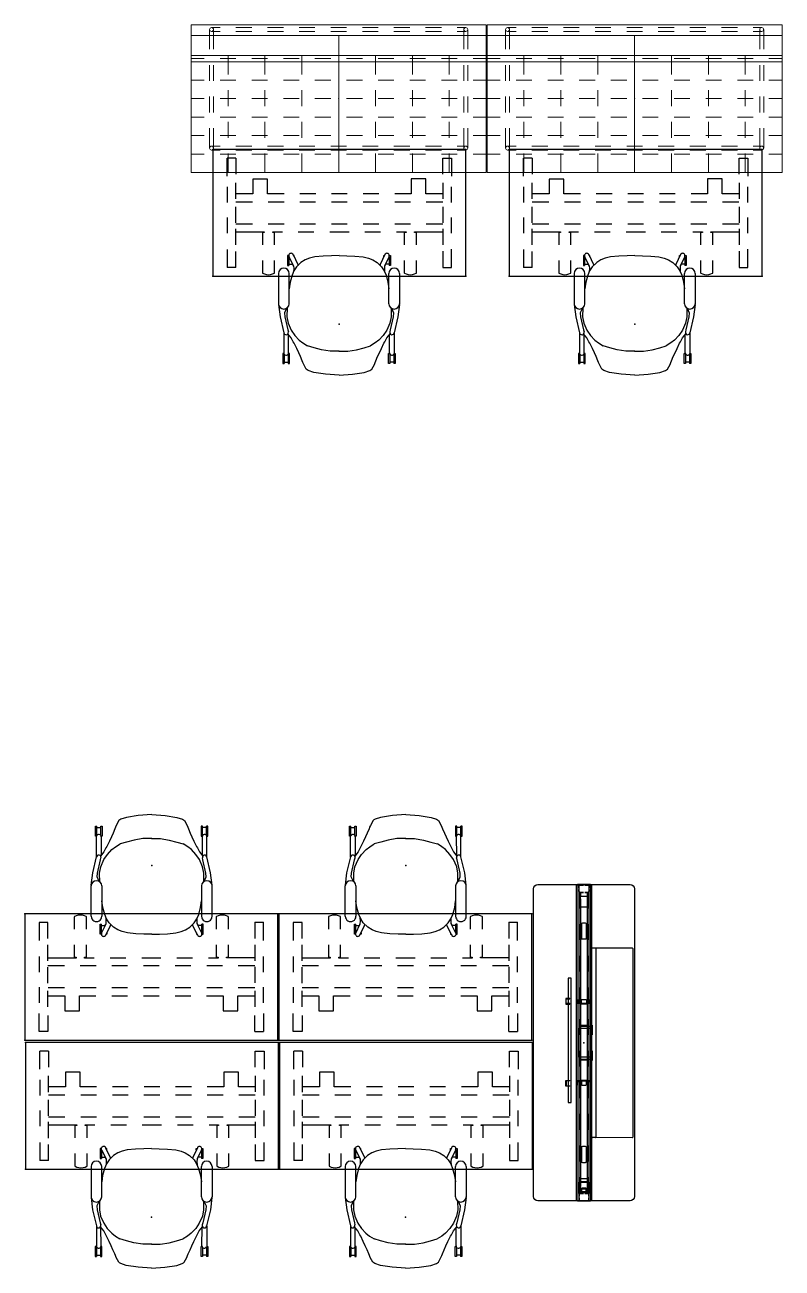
# Model space of a CAD drawing. Header units: inches. Extents: x 0 to 1034, y 3 to 471.
# Drawn here: x 634.3 to 778, y 224.1 to 460 of the extents above; entities that cross this region are included whole.
import ezdxf

# ---------------------------------------------------------------- set-up
doc = ezdxf.new("R2010")
doc.units = ezdxf.units.IN
doc.header["$MEASUREMENT"] = 0
for name, color, linetype in [('PHWALL', 7, 'Continuous'), ('SEAT', 5, 'Continuous'), ('TABLE', 6, 'Continuous'), ('TILE', 3, 'Continuous')]:
    doc.layers.add(name, color=color, linetype=linetype)

# ---------------------------------------------------------------- blocks, each defined once
blk = doc.blocks.new('phz100_75601_0p')
at = {"layer": 'PHWALL'}
for p, q in [((-29.76, 9.34), (-29.52, 9.5)), ((-29.52, 9.5), (-29.18, 9.58)), ((-29.18, 9.58), (29.18, 9.58)), ((29.18, 9.58), (29.49, 9.52)), ((29.49, 9.52), (29.76, 9.34)), ((-30, 8.76), (-29.93, 9.1)), ((-30, -8.76), (-30, 8.76)), ((-29.93, 9.1), (-29.76, 9.34)), ((29.76, 9.34), (29.95, 9.05)), ((29.95, 9.05), (30, 8.76)), ((30, 8.76), (30, -8.76)), ((30, 1.35), (-30, 1.35)), ((30, 1.29), (-30, 1.29)), ((-30, 1.23), (-30, -1.23)), ((-30, 0.83), (-29.98, 0.92)), ((-30, 0.16), (-30, 0.83)), ((-29.98, 0.92), (-29.92, 0.98)), ((-29.92, 0.98), (-29.83, 1)), ((-29.92, 0.81), (-29.9, 0.88)), ((-29.92, 0.16), (-29.92, 0.81)), ((-29.9, 0.88), (-29.88, 0.9)), ((-29.88, 0.9), (-29.82, 0.92)), ((-29.83, 1), (-29.36, 1)), ((-29.82, 0.92), (-29.36, 0.92)), ((-29.09, 1), (-28.67, 1)), ((-29.09, 0.92), (-28.67, 0.92)), ((-28.67, 1), (-28.67, 0.92)), ((-28.58, 0.98), (-28.67, 1)), ((-28.62, 0.9), (-28.67, 0.92)), ((-28.6, 0.88), (-28.62, 0.9)), ((-28.58, 0.82), (-28.6, 0.88)), ((-28.52, 0.92), (-28.58, 0.98)), ((-28.58, 0.16), (-28.58, 0.82)), ((-25.5, 0.73), (-28.58, 0.73)), ((-28.58, 0.67), (-25.5, 0.67)), ((-28.5, 0.83), (-28.52, 0.92)), ((-28.5, 0.16), (-28.5, 0.83)), ((-27.8, 0.43), (-27.74, 0.57)), ((-27.8, -0.43), (-27.8, 0.43)), ((-27.74, 0.57), (-27.6, 0.63)), ((-27.6, 0.63), (-25.94, 0.63)), ((-25.94, 0.63), (-25.81, 0.57)), ((-25.81, 0.57), (-25.75, 0.43)), ((-25.75, 0.43), (-25.75, -0.43)), ((-22.63, 0.44), (-22.69, 0.3)), ((-22.69, 0.3), (-22.69, -0.3)), ((-22.49, 0.5), (-22.63, 0.44)), ((-19.5, 0.73), (-22.5, 0.73)), ((-22.5, 0.67), (-19.5, 0.67)), ((-19.88, 0.5), (-22.49, 0.5)), ((-19.74, 0.44), (-19.88, 0.5)), ((-19.69, 0.3), (-19.74, 0.44)), ((-19.69, -0.3), (-19.69, 0.3)), ((-13.5, 0.73), (-16.5, 0.73)), ((-16.5, 0.67), (-13.5, 0.67)), ((-7.5, 0.73), (-10.5, 0.73)), ((-10.5, 0.67), (-7.5, 0.67)), ((-1.5, 0.73), (-4.5, 0.73)), ((-4.5, 0.67), (-1.5, 0.67)), ((4.5, 0.73), (1.5, 0.73)), ((1.5, 0.67), (4.5, 0.67)), ((10.5, 0.73), (7.5, 0.73)), ((7.5, 0.67), (10.5, 0.67)), ((16.5, 0.73), (13.5, 0.73)), ((13.5, 0.67), (16.5, 0.67)), ((22.5, 0.73), (19.5, 0.73)), ((19.5, 0.67), (22.5, 0.67)), ((19.74, 0.44), (19.69, 0.3)), ((19.69, 0.3), (19.69, -0.3)), ((19.88, 0.5), (19.74, 0.44)), ((22.49, 0.5), (19.88, 0.5)), ((22.63, 0.44), (22.49, 0.5)), ((22.69, 0.3), (22.63, 0.44)), ((22.69, -0.3), (22.69, 0.3)), ((28.58, 0.73), (25.5, 0.73)), ((25.5, 0.67), (28.58, 0.67)), ((25.75, 0.43), (25.81, 0.57)), ((25.75, -0.43), (25.75, 0.43)), ((25.81, 0.57), (25.94, 0.63)), ((25.94, 0.63), (27.6, 0.63)), ((27.6, 0.63), (27.74, 0.57)), ((27.74, 0.57), (27.8, 0.43)), ((27.8, 0.43), (27.8, -0.43)), ((28.5, 0.83), (28.52, 0.92)), ((28.5, 0.16), (28.5, 0.83)), ((28.52, 0.92), (28.58, 0.98)), ((28.58, 0.98), (28.67, 1)), ((28.58, 0.82), (28.6, 0.88)), ((28.58, 0.16), (28.58, 0.82)), ((28.6, 0.88), (28.62, 0.9)), ((28.62, 0.9), (28.67, 0.92)), ((28.67, 1), (28.67, 0.92)), ((29.13, 1), (28.67, 1)), ((29.13, 0.92), (28.67, 0.92)), ((29.83, 1), (29.4, 1)), ((29.82, 0.92), (29.4, 0.92)), ((29.88, 0.9), (29.82, 0.92)), ((29.92, 0.98), (29.83, 1)), ((29.9, 0.88), (29.88, 0.9)), ((29.92, 0.81), (29.9, 0.88)), ((29.98, 0.92), (29.92, 0.98)), ((29.92, 0.16), (29.92, 0.81)), ((30, 0.83), (29.98, 0.92)), ((30, 0.16), (30, 1.23)), ((30, -0.83), (30, 0.83)), ((-30, -0.83), (-30, -0.12)), ((-29.98, -0.92), (-30, -0.83)), ((30, -1.29), (-30, -1.29)), ((30, -1.35), (-30, -1.35)), ((-29.92, -0.98), (-29.98, -0.92)), ((-29.92, -0.81), (-29.92, -0.12)), ((-29.9, -0.88), (-29.92, -0.81)), ((-29.83, -1), (-29.92, -0.98)), ((-29.88, -0.9), (-29.9, -0.88)), ((-29.82, -0.92), (-29.88, -0.9)), ((-29.36, -1), (-29.83, -1)), ((-29.36, -0.92), (-29.82, -0.92)), ((-28.67, -0.92), (-29.09, -0.92)), ((-28.67, -1), (-29.09, -1)), ((-28.67, -0.92), (-28.62, -0.9)), ((-28.67, -0.92), (-28.67, -1)), ((-28.67, -1), (-28.58, -0.98)), ((-28.62, -0.9), (-28.6, -0.88)), ((-28.6, -0.88), (-28.58, -0.82)), ((-28.58, -0.82), (-28.58, -0.12)), ((-25.5, -0.67), (-28.58, -0.67)), ((-28.58, -0.73), (-25.5, -0.73)), ((-28.58, -0.98), (-28.52, -0.92)), ((-28.52, -0.92), (-28.5, -0.83)), ((-28.5, -0.83), (-28.5, -0.12)), ((-27.74, -0.57), (-27.8, -0.43)), ((-27.6, -0.63), (-27.74, -0.57)), ((-25.94, -0.63), (-27.6, -0.63)), ((-25.81, -0.57), (-25.94, -0.63)), ((-25.75, -0.43), (-25.81, -0.57)), ((-22.69, -0.3), (-22.63, -0.44)), ((-22.63, -0.44), (-22.49, -0.5)), ((-19.5, -0.67), (-22.5, -0.67)), ((-22.5, -0.73), (-19.5, -0.73)), ((-22.49, -0.5), (-19.88, -0.5)), ((-19.88, -0.5), (-19.74, -0.44)), ((-19.74, -0.44), (-19.69, -0.3)), ((-13.5, -0.67), (-16.5, -0.67)), ((-16.5, -0.73), (-13.5, -0.73)), ((-7.5, -0.67), (-10.5, -0.67)), ((-10.5, -0.73), (-7.5, -0.73)), ((-1.5, -0.67), (-4.5, -0.67)), ((-4.5, -0.73), (-1.5, -0.73)), ((4.5, -0.67), (1.5, -0.67)), ((1.5, -0.73), (4.5, -0.73)), ((10.5, -0.67), (7.5, -0.67)), ((7.5, -0.73), (10.5, -0.73)), ((16.5, -0.67), (13.5, -0.67)), ((13.5, -0.73), (16.5, -0.73)), ((22.5, -0.67), (19.5, -0.67)), ((19.5, -0.73), (22.5, -0.73)), ((19.69, -0.3), (19.74, -0.44)), ((19.74, -0.44), (19.88, -0.5)), ((19.88, -0.5), (22.49, -0.5)), ((22.49, -0.5), (22.63, -0.44)), ((22.63, -0.44), (22.69, -0.3)), ((28.58, -0.67), (25.5, -0.67)), ((25.5, -0.73), (28.58, -0.73)), ((25.81, -0.57), (25.75, -0.43)), ((25.94, -0.63), (25.81, -0.57)), ((27.6, -0.63), (25.94, -0.63)), ((27.74, -0.57), (27.6, -0.63)), ((27.8, -0.43), (27.74, -0.57)), ((28.5, -0.83), (28.5, -0.12)), ((28.52, -0.92), (28.5, -0.83)), ((28.58, -0.98), (28.52, -0.92)), ((28.58, -0.82), (28.58, -0.12)), ((28.6, -0.88), (28.58, -0.82)), ((28.67, -1), (28.58, -0.98)), ((28.62, -0.9), (28.6, -0.88)), ((28.67, -0.92), (28.62, -0.9)), ((28.67, -0.92), (28.67, -1)), ((28.67, -0.92), (29.13, -0.92)), ((28.67, -1), (29.13, -1)), ((29.4, -0.92), (29.82, -0.92)), ((29.4, -1), (29.83, -1)), ((29.82, -0.92), (29.88, -0.9)), ((29.83, -1), (29.92, -0.98)), ((29.88, -0.9), (29.9, -0.88)), ((29.9, -0.88), (29.92, -0.81)), ((29.92, -0.81), (29.92, -0.12)), ((29.92, -0.98), (29.98, -0.92)), ((29.98, -0.92), (30, -0.83)), ((30, -1.23), (30, -0.12)), ((-29.93, -9.1), (-30, -8.76)), ((-29.76, -9.34), (-29.93, -9.1)), ((-29.52, -9.5), (-29.76, -9.34)), ((29.76, -9.34), (29.49, -9.52)), ((29.95, -9.05), (29.76, -9.34)), ((30, -8.76), (29.95, -9.05)), ((-29.18, -9.58), (-29.52, -9.5)), ((29.18, -9.58), (-29.18, -9.58)), ((29.49, -9.52), (29.18, -9.58))]:
    blk.add_line(p, q, dxfattribs=at)
blk.add_point((0, 0), dxfattribs=at)
blk = doc.blocks.new('phz130_3560r_0p')
at = {"layer": 'TILE'}
for p, q in [((-29.97, -1.44), (-29.97, -1)), ((-29.97, -1), (29.97, -1)), ((29.97, -1.44), (-29.97, -1.44)), ((-28.45, -0.83), (-28.46, -0.86)), ((-28.46, -0.86), (-28.46, -0.92)), ((-28.46, -0.92), (-28.3, -0.92)), ((-28.36, -0.74), (-28.45, -0.83)), ((-28.34, -0.71), (-28.36, -0.74)), ((-27.67, -0.61), (-28.34, -0.61)), ((-28.34, -0.61), (-28.34, -0.71)), ((-28.3, -0.92), (-28.27, -0.97)), ((-28.27, -0.97), (-28.27, -1)), ((-27.67, -0.78), (-27.67, -0.61)), ((-27.64, -0.82), (-27.67, -0.78)), ((-27.32, -0.82), (-27.64, -0.82)), ((-27.28, -0.78), (-27.32, -0.82)), ((27.28, -0.61), (-27.28, -0.61)), ((-27.28, -0.61), (-27.28, -0.78)), ((27.28, -0.78), (27.28, -0.61)), ((27.32, -0.82), (27.28, -0.78)), ((27.64, -0.82), (27.32, -0.82)), ((27.68, -0.78), (27.64, -0.82)), ((28.34, -0.61), (27.68, -0.61)), ((27.68, -0.61), (27.68, -0.78)), ((28.27, -0.97), (28.3, -0.92)), ((28.27, -1), (28.27, -0.97)), ((28.3, -0.92), (28.46, -0.92)), ((28.34, -0.71), (28.34, -0.61)), ((28.36, -0.74), (28.34, -0.71)), ((28.45, -0.83), (28.36, -0.74)), ((28.46, -0.86), (28.45, -0.83)), ((28.46, -0.92), (28.46, -0.86)), ((29.97, -1), (29.97, -1.44))]:
    blk.add_line(p, q, dxfattribs=at)
blk.add_point((0, 0), dxfattribs=at)
blk = doc.blocks.new('phz140_3560rp_0p')
at = {"layer": 'TILE'}
for p, q in [((-29.97, -1.44), (-29.97, -1)), ((-29.97, -1), (29.97, -1)), ((29.97, -1.44), (-29.97, -1.44)), ((-28.45, -0.83), (-28.46, -0.86)), ((-28.46, -0.86), (-28.46, -0.92)), ((-28.46, -0.92), (-28.3, -0.92)), ((-28.36, -0.74), (-28.45, -0.83)), ((-28.34, -0.71), (-28.36, -0.74)), ((-27.67, -0.61), (-28.34, -0.61)), ((-28.34, -0.61), (-28.34, -0.71)), ((-28.3, -0.92), (-28.27, -0.97)), ((-28.27, -0.97), (-28.27, -1)), ((-27.67, -0.78), (-27.67, -0.61)), ((-27.64, -0.82), (-27.67, -0.78)), ((-27.32, -0.82), (-27.64, -0.82)), ((-27.28, -0.78), (-27.32, -0.82)), ((27.28, -0.61), (-27.28, -0.61)), ((-27.28, -0.61), (-27.28, -0.78)), ((27.28, -0.78), (27.28, -0.61)), ((27.32, -0.82), (27.28, -0.78)), ((27.64, -0.82), (27.32, -0.82)), ((27.68, -0.78), (27.64, -0.82)), ((28.34, -0.61), (27.68, -0.61)), ((27.68, -0.61), (27.68, -0.78)), ((28.27, -0.97), (28.3, -0.92)), ((28.27, -1), (28.27, -0.97)), ((28.3, -0.92), (28.46, -0.92)), ((28.34, -0.71), (28.34, -0.61)), ((28.36, -0.74), (28.34, -0.71)), ((28.45, -0.83), (28.36, -0.74)), ((28.46, -0.86), (28.45, -0.83)), ((28.46, -0.92), (28.46, -0.86)), ((29.97, -1), (29.97, -1.44))]:
    blk.add_line(p, q, dxfattribs=at)
blk.add_point((0, 0), dxfattribs=at)
blk = doc.blocks.new('phz140_3560rn_0p')
at = {"layer": 'TILE'}
for p, q in [((-29.97, -1.44), (-29.97, -1)), ((-29.97, -1), (29.97, -1)), ((29.97, -1.44), (-29.97, -1.44)), ((-28.45, -0.83), (-28.46, -0.86)), ((-28.46, -0.86), (-28.46, -0.92)), ((-28.46, -0.92), (-28.3, -0.92)), ((-28.36, -0.74), (-28.45, -0.83)), ((-28.34, -0.71), (-28.36, -0.74)), ((-27.67, -0.61), (-28.34, -0.61)), ((-28.34, -0.61), (-28.34, -0.71)), ((-28.3, -0.92), (-28.27, -0.97)), ((-28.27, -0.97), (-28.27, -1)), ((-27.67, -0.78), (-27.67, -0.61)), ((-27.64, -0.82), (-27.67, -0.78)), ((-27.32, -0.82), (-27.64, -0.82)), ((-27.28, -0.78), (-27.32, -0.82)), ((27.28, -0.61), (-27.28, -0.61)), ((-27.28, -0.61), (-27.28, -0.78)), ((27.28, -0.78), (27.28, -0.61)), ((27.32, -0.82), (27.28, -0.78)), ((27.64, -0.82), (27.32, -0.82)), ((27.68, -0.78), (27.64, -0.82)), ((28.34, -0.61), (27.68, -0.61)), ((27.68, -0.61), (27.68, -0.78)), ((28.27, -0.97), (28.3, -0.92)), ((28.27, -1), (28.27, -0.97)), ((28.3, -0.92), (28.46, -0.92)), ((28.34, -0.71), (28.34, -0.61)), ((28.36, -0.74), (28.34, -0.71)), ((28.45, -0.83), (28.36, -0.74)), ((28.46, -0.86), (28.45, -0.83)), ((28.46, -0.92), (28.46, -0.86)), ((29.97, -1), (29.97, -1.44))]:
    blk.add_line(p, q, dxfattribs=at)
blk.add_point((0, 0), dxfattribs=at)
blk = doc.blocks.new('phz170_1p_0p')
at = {"layer": 'PHWALL'}
for p, q in [((-8.22, 1.25), (-8.22, 1.37)), ((-8.22, 1.37), (-7.67, 1.37)), ((-7.66, 1.25), (-8.22, 1.25)), ((-8.22, 0.37), (-8.1, 0.49)), ((-8.22, -0.38), (-8.22, 0.37)), ((-8.1, 0.49), (-7.55, 0.49)), ((-7.67, 1.37), (-7.5, 1.3)), ((-7.59, 1.21), (-7.66, 1.25)), ((-7.55, 1.13), (-7.59, 1.21)), ((-7.55, 0.49), (-7.55, 1.13)), ((-7.5, 1.3), (-7.43, 1.13)), ((-7.43, 1.13), (-7.43, -1.14)), ((-7.43, -0.59), (-7.43, 0.6)), ((-7.43, 0.6), (-7.33, 0.6)), ((-7.33, 0.6), (-7.33, -0.59)), ((-3.35, 1.43), (-3.35, 1.54)), ((-3.35, 1.54), (-1.5, 1.54)), ((-1.5, 1.43), (-3.35, 1.43)), ((-3.25, 0.94), (-3.25, -0.95)), ((-1.5, 0.94), (-3.25, 0.94)), ((-3.15, 1.32), (-3.04, 1.43)), ((-3.15, -0.93), (-3.15, 1.32)), ((-3.04, 1.38), (-3.09, 1.32)), ((-3.09, 1.32), (-3.09, -0.93)), ((-2.76, 1.38), (-3.04, 1.38)), ((-2.76, -0.98), (-2.76, 1.38)), ((1.5, 1.54), (3.35, 1.54)), ((3.35, 1.43), (1.5, 1.43)), ((3.25, 0.94), (1.5, 0.94)), ((3.04, 1.38), (2.76, 1.38)), ((2.76, 1.38), (2.76, -0.98)), ((3.04, 1.44), (3.15, 1.32)), ((3.09, 1.32), (3.04, 1.38)), ((3.09, -0.93), (3.09, 1.32)), ((3.15, 1.32), (3.15, -0.93)), ((3.25, -0.95), (3.25, 0.94)), ((3.35, 1.54), (3.35, 1.43)), ((7.14, 0.6), (7.14, -0.59)), ((7.24, 0.6), (7.14, 0.6)), ((7.31, 1.3), (7.24, 1.13)), ((7.24, 1.13), (7.24, -1.14)), ((7.24, -0.59), (7.24, 0.6)), ((7.48, 1.37), (7.31, 1.3)), ((7.36, 1.13), (7.4, 1.21)), ((7.36, 0.49), (7.36, 1.13)), ((7.91, 0.49), (7.36, 0.49)), ((7.4, 1.21), (7.48, 1.25)), ((8.04, 1.37), (7.48, 1.37)), ((7.48, 1.25), (8.03, 1.25)), ((8.03, 0.37), (7.91, 0.49)), ((8.03, 1.25), (8.04, 1.37)), ((8.03, -0.38), (8.03, 0.37)), ((26.32, 0.45), (26.36, 0.49)), ((26.32, -0.45), (26.32, 0.45)), ((26.46, 0.69), (26.36, 0.69)), ((26.36, 0.69), (26.36, -0.69)), ((26.46, -0.99), (26.46, 0.98)), ((26.46, 0.98), (28.49, 0.98)), ((27.52, 0.38), (28.28, 0.38)), ((27.52, -0.38), (27.52, 0.38)), ((28.28, 0.38), (28.28, -0.38)), ((28.49, 0.98), (28.49, -0.99)), ((-8.16, -0.44), (-8.22, -0.38)), ((-8.22, -1.38), (-8.22, -1.26)), ((-8.22, -1.26), (-7.67, -1.26)), ((-7.66, -1.38), (-8.22, -1.38)), ((-8.1, -0.5), (-8.16, -0.44)), ((-7.55, -0.5), (-8.1, -0.5)), ((-7.67, -1.26), (-7.58, -1.23)), ((-7.5, -1.31), (-7.66, -1.38)), ((-7.58, -1.23), (-7.55, -1.14)), ((-7.55, -1.14), (-7.55, -0.5)), ((-7.43, -1.14), (-7.5, -1.31)), ((-7.33, -0.59), (-7.43, -0.59)), ((-3.25, -0.95), (-1.5, -0.95)), ((-3.09, -0.93), (-3.15, -0.93)), ((2.76, -0.98), (-2.76, -0.98)), ((1.5, -0.95), (3.25, -0.95)), ((3.15, -0.93), (3.09, -0.93)), ((7.14, -0.59), (7.24, -0.59)), ((7.24, -1.14), (7.31, -1.31)), ((7.31, -1.31), (7.48, -1.38)), ((7.36, -1.14), (7.36, -0.5)), ((7.36, -0.5), (7.91, -0.5)), ((7.39, -1.23), (7.36, -1.14)), ((7.48, -1.26), (7.39, -1.23)), ((8.03, -1.26), (7.48, -1.26)), ((7.48, -1.38), (8.03, -1.38)), ((7.91, -0.5), (7.97, -0.44)), ((7.97, -0.44), (8.03, -0.38)), ((8.03, -1.38), (8.03, -1.26)), ((26.36, -0.49), (26.32, -0.45)), ((26.36, -0.69), (26.46, -0.69)), ((28.49, -0.99), (26.46, -0.99)), ((28.28, -0.38), (27.52, -0.38)), ((-12.27, -2.4), (-12.27, -2.99)), ((11.35, -2.4), (-12.27, -2.4)), ((-12.27, -2.99), (11.35, -2.99)), ((-8.4, -2.68), (-8.4, -3.43)), ((-8.32, -2.68), (-8.4, -2.68)), ((-8.4, -3.43), (-7.33, -3.43)), ((-8.32, -3.35), (-8.32, -2.68)), ((-7.42, -3.35), (-8.32, -3.35)), ((-7.33, -2.68), (-7.42, -2.68)), ((-7.42, -2.68), (-7.42, -3.35)), ((-7.33, -3.43), (-7.33, -2.68)), ((7.14, -3.43), (7.14, -2.68)), ((7.14, -2.68), (7.23, -2.68)), ((8.22, -3.43), (7.14, -3.43)), ((7.23, -2.68), (7.23, -3.35)), ((7.23, -3.35), (8.14, -3.35)), ((8.14, -3.35), (8.14, -2.68)), ((8.14, -2.68), (8.22, -2.68)), ((8.22, -2.68), (8.22, -3.43)), ((11.35, -2.99), (11.35, -2.4))]:
    blk.add_line(p, q, dxfattribs=at)
blk.add_point((0, 0), dxfattribs=at)
blk = doc.blocks.new('phz210_7036m_2p')
at = {"layer": 'TILE'}
for p, q in [((-18.01, -9.15), (-18, -2.13)), ((-18, -2.13), (-18, -1.62)), ((-17.88, -1.5), (17.88, -1.5)), ((17.88, -2.25), (-17.88, -2.25)), ((18, -2.13), (17.99, -9.15)), ((18, -1.62), (18, -2.13)), ((17.87, -9.27), (-17.89, -9.27))]:
    blk.add_line(p, q, dxfattribs=at)
for centre, start, end in [((-17.88, -1.62), 90, 180), ((-17.88, -2.13), 180, 270), ((17.88, -1.62), 0, 90), ((17.88, -2.13), 270, 0), ((-17.89, -9.15), 180, 270), ((17.87, -9.15), 270, 0)]:
    blk.add_arc(centre, 0.12, start, end, dxfattribs=at)
blk.add_point((0, 0), dxfattribs=at)
blk = doc.blocks.new('udt5as_2448lt_0p')
at = {"layer": 'TABLE'}
for p, q in [((4.37, -1.63), (2.72, -1.63)), ((2.72, -5.06), (2.72, -1.63)), ((4.37, -1.63), (4.37, -4.68)), ((43.62, -1.65), (45.28, -1.65)), ((43.62, -4.69), (43.62, -1.65)), ((45.28, -1.65), (45.28, -5.07)), ((2.72, -7.07), (2.72, -10.07)), ((4.37, -9.38), (4.37, -6.33)), ((10.38, -5.6), (7.6, -5.6)), ((7.6, -5.6), (7.6, -8.41)), ((10.38, -8.41), (10.38, -5.6)), ((40.42, -5.59), (37.62, -5.59)), ((37.62, -5.59), (37.62, -8.41)), ((40.42, -8.41), (40.42, -5.59)), ((43.62, -6.32), (43.62, -9.36)), ((45.28, -10.06), (45.28, -7.06)), ((7.6, -8.41), (4.38, -8.41)), ((13.5, -8.41), (10.38, -8.41)), ((19.5, -8.41), (16.5, -8.41)), ((25.5, -8.41), (22.5, -8.41)), ((31.5, -8.41), (28.5, -8.41)), ((37.62, -8.41), (34.5, -8.41)), ((43.6, -8.41), (40.42, -8.41)), ((7.49, -9.97), (4.37, -9.97, 0)), ((4.37, -13.9), (4.37, -10.85)), ((13.49, -9.97), (10.49, -9.97)), ((19.49, -9.97), (16.49, -9.97)), ((25.49, -9.97), (22.49, -9.97)), ((31.49, -9.97), (28.49, -9.97)), ((37.49, -9.97), (34.49, -9.97)), ((43.6, -9.97), (40.49, -9.97)), ((43.62, -10.84), (43.62, -13.88)), ((2.72, -12.89), (2.72, -15.89)), ((7.49, -14.15), (4.37, -14.15, 0)), ((13.49, -14.15), (10.49, -14.15)), ((19.49, -14.15), (16.49, -14.15)), ((25.49, -14.15), (22.49, -14.15)), ((31.49, -14.15), (28.49, -14.15)), ((37.49, -14.15), (34.49, -14.15)), ((43.62, -14.15), (40.49, -14.15)), ((45.28, -15.88), (45.28, -12.88)), ((4.37, -18.11), (4.37, -15.06)), ((4.37, -15.6), (9.72, -15.6)), ((9.39, -15.73), (9.38, -15.75)), ((9.38, -15.75), (9.38, -18.07)), ((9.41, -15.72), (9.39, -15.73)), ((9.72, -15.72), (9.41, -15.72)), ((9.72, -15.6), (9.72, -15.72)), ((11.34, -15.72), (11.34, -15.59)), ((11.34, -15.59), (13.17, -15.59)), ((11.62, -15.72), (11.34, -15.72)), ((11.65, -15.72), (11.62, -15.72)), ((11.67, -15.73), (11.65, -15.72)), ((11.68, -15.75), (11.67, -15.73)), ((11.68, -18.07), (11.68, -15.75)), ((16.17, -15.59), (19.17, -15.59)), ((22.17, -15.59), (24, -15.59)), ((24, -15.59), (25.83, -15.59)), ((28.83, -15.59), (31.83, -15.59)), ((34.83, -15.59), (36.66, -15.59)), ((36.33, -15.73), (36.32, -15.75)), ((36.32, -15.75), (36.32, -18.07)), ((36.35, -15.72), (36.33, -15.73)), ((36.66, -15.72), (36.35, -15.72)), ((36.66, -15.59), (36.66, -15.72)), ((38.28, -15.72), (38.28, -15.59)), ((38.28, -15.59), (43.62, -15.59)), ((38.59, -15.72), (38.28, -15.72)), ((38.61, -15.73), (38.59, -15.72)), ((38.62, -15.75), (38.61, -15.73)), ((38.62, -18.07), (38.62, -15.75)), ((43.62, -15.05), (43.62, -18.09)), ((2.72, -18.94), (2.72, -22.37)), ((4.37, -22.37), (4.37, -19.32)), ((9.38, -21.07), (9.38, -23.4)), ((11.68, -23.4), (11.68, -21.07)), ((36.32, -21.07), (36.32, -23.4)), ((38.62, -23.4), (38.62, -21.07)), ((43.62, -19.31), (43.62, -22.35)), ((45.28, -22.35), (45.28, -18.93)), ((4.37, -22.37), (2.72, -22.37)), ((9.38, -23.4), (9.39, -23.43)), ((9.39, -23.43), (9.41, -23.45)), ((9.41, -23.45), (9.76, -23.61)), ((11.3, -23.61), (11.65, -23.45)), ((11.65, -23.45), (11.67, -23.43)), ((11.67, -23.43), (11.68, -23.4)), ((36.32, -23.4), (36.33, -23.43)), ((36.33, -23.43), (36.35, -23.45)), ((36.35, -23.45), (36.7, -23.61)), ((38.24, -23.61), (38.59, -23.45)), ((38.59, -23.45), (38.61, -23.43)), ((38.61, -23.43), (38.62, -23.4)), ((43.62, -22.35), (45.28, -22.35)), ((9.76, -23.61), (10.14, -23.71)), ((10.14, -23.71), (10.53, -23.74)), ((10.53, -23.74), (10.92, -23.71)), ((10.92, -23.71), (11.3, -23.61)), ((36.7, -23.61), (37.08, -23.71)), ((37.08, -23.71), (37.47, -23.74)), ((37.47, -23.74), (37.86, -23.71)), ((37.86, -23.71), (38.24, -23.61))]:
    blk.add_line(p, q, dxfattribs=at)
blk.add_lwpolyline([(0, 0), (0, -24), (48, -24), (48, 0)], close=True, dxfattribs=at)
for p in [(0, 0), (48, 0), (0, -24), (48, -24)]:
    blk.add_point(p, dxfattribs=at)
blk = doc.blocks.new('1sayl_side_4leg_suspbck_arms_1p')
at = {"layer": 'SEAT'}
for p, q in [((-7.47, 10.67), (-7.47, 10.42)), ((-5.59, 10.67), (-7.47, 10.67)), ((-5.7, 10.42), (-7.47, 10.42)), ((-5.73, 9.66), (-7.47, 9.66)), ((-7.47, 9.66), (-7.47, 9.41)), ((-7.22, 10.42), (-7.22, 9.66)), ((-5.59, 10.47), (-5.59, 10.67)), ((-1.63, 10.47), (-5.59, 10.47)), ((-5.59, 9.41), (-5.59, 9.6)), ((-5.49, 9.58), (-1.92, 9.6)), ((-2.59, 9.06), (-1.82, 9.69)), ((1.39, 11.18), (-1.67, 10.46)), ((-1.07, 9.72), (-1.48, 9.62)), ((0.21, 9.66), (-1.15, 9.06)), ((1.41, 10.29), (-1.07, 9.72)), ((1.41, 9.88), (0.21, 9.66)), ((3.74, 11.47), (1.39, 11.18)), ((2.15, 10.35), (1.41, 10.29)), ((3.06, 9.87), (1.41, 9.88)), ((3.02, 9.94), (2.15, 10.35)), ((9.62, 11.48), (3.87, 11.48)), ((3.87, 9.46), (9.62, 9.46)), ((7.93, 9.28), (6.71, 9.46)), ((12.79, 9.5), (11.04, 8.64)), ((11.14, 9.75), (11.14, 9.5)), ((13.01, 9.75), (11.14, 9.75)), ((12.78, 9.5), (11.14, 9.5)), ((11.38, 9.5), (11.38, 8.81)), ((13.01, 9.55), (13.01, 9.75)), ((-7.47, 9.41), (-5.59, 9.41)), ((-6.99, 6.97), (-6.17, 7.32)), ((-6.17, 7.32), (-5.46, 7.65)), ((-5.46, 7.65), (-4.63, 8.03)), ((-4.63, 8.03), (-3.62, 8.53)), ((-3.62, 8.53), (-3.34, 8.68)), ((-3.03, 7.55), (-3.58, 6.85)), ((-3.34, 8.68), (-2.59, 9.06)), ((-2.13, 8.39), (-3.03, 7.55)), ((-1.15, 9.06), (-2.13, 8.39)), ((9.26, 8.92), (7.93, 9.28)), ((10.11, 8.55), (9.26, 8.92)), ((10.52, 8.61), (9.9, 8.64)), ((10.87, 8.07), (10.11, 8.55)), ((11.04, 8.64), (10.52, 8.61)), ((11.7, 7.22), (10.87, 8.07)), ((11.26, 8.75), (11.14, 8.75)), ((11.14, 8.75), (11.14, 8.68)), ((11.34, 7.82), (11.15, 7.78)), ((13.18, 8.71), (11.34, 7.82)), ((12.21, 6.4), (11.7, 7.22)), ((12.74, 8.49), (13.01, 8.49)), ((13.01, 8.49), (13.01, 8.66)), ((-9.51, 2.54), (-9.15, 4.79)), ((-9.15, 4.79), (-8.79, 5.83)), ((-8.79, 5.83), (-8.68, 6.05)), ((-8.68, 6.05), (-8.55, 6.22)), ((-8.55, 6.22), (-7.63, 6.71)), ((-7.63, 6.71), (-7.28, 6.86)), ((-7.28, 6.86), (-6.99, 6.97)), ((-4.85, 3.34), (-4.47, 4.75)), ((-4.47, 4.75), (-4.13, 5.99)), ((-3.58, 6.85), (-4.13, 5.99)), ((12.53, 5.6), (12.21, 6.4)), ((12.76, 4.6), (12.53, 5.6)), ((-9.68, 0), (-9.51, 2.54)), ((-5.14, 1.67), (-4.85, 3.34)), ((12.92, 3.03), (12.76, 4.6)), ((12.98, 1.46), (12.92, 3.03)), ((-9.68, 0), (-9.51, -2.54)), ((-5.14, -0.03), (-5.14, 1.67)), ((-5.14, 0.03), (-5.14, -1.67)), ((13, 0), (12.98, 1.46)), ((13, 0), (12.98, -1.46)), ((-5.14, -1.67), (-4.85, -3.34)), ((12.98, -1.46), (12.92, -3.03)), ((-9.51, -2.54), (-9.15, -4.79)), ((-4.85, -3.34), (-4.47, -4.75)), ((12.76, -4.6), (12.53, -5.6)), ((12.92, -3.03), (12.76, -4.6)), ((-9.15, -4.79), (-8.79, -5.83)), ((-8.79, -5.83), (-8.68, -6.05)), ((-8.68, -6.05), (-8.55, -6.22)), ((-8.55, -6.22), (-7.63, -6.71)), ((-7.63, -6.71), (-7.28, -6.86)), ((-7.28, -6.86), (-6.99, -6.97)), ((-6.99, -6.97), (-6.17, -7.32)), ((-4.47, -4.75), (-4.13, -5.99)), ((-3.58, -6.85), (-4.13, -5.99)), ((-3.03, -7.55), (-3.58, -6.85)), ((12.21, -6.4), (11.7, -7.22)), ((12.53, -5.6), (12.21, -6.4)), ((-7.47, -9.41), (-5.59, -9.41)), ((-7.47, -9.66), (-7.47, -9.41)), ((-6.17, -7.32), (-5.46, -7.65)), ((-5.59, -9.41), (-5.59, -9.6)), ((-5.46, -7.65), (-4.63, -8.03)), ((-4.63, -8.03), (-3.62, -8.53)), ((-3.62, -8.53), (-3.34, -8.68)), ((-3.34, -8.68), (-2.59, -9.06)), ((-2.13, -8.39), (-3.03, -7.55)), ((-2.59, -9.06), (-1.82, -9.69)), ((-1.15, -9.06), (-2.13, -8.39)), ((0.21, -9.66), (-1.15, -9.06)), ((7.93, -9.28), (6.71, -9.46)), ((9.26, -8.92), (7.93, -9.28)), ((10.11, -8.55), (9.26, -8.92)), ((10.52, -8.61), (9.9, -8.64)), ((10.87, -8.07), (10.11, -8.55)), ((11.04, -8.64), (10.52, -8.61)), ((11.7, -7.22), (10.87, -8.07)), ((12.79, -9.5), (11.04, -8.64)), ((11.14, -8.75), (11.14, -8.68)), ((11.26, -8.75), (11.14, -8.75)), ((11.34, -7.82), (11.15, -7.78)), ((13.18, -8.71), (11.34, -7.82)), ((11.38, -9.5), (11.38, -8.81)), ((12.74, -8.49), (13.01, -8.49)), ((13.01, -8.49), (13.01, -8.66)), ((-5.73, -9.66), (-7.47, -9.66)), ((-5.7, -10.42), (-7.47, -10.42)), ((-7.47, -10.67), (-7.47, -10.42)), ((-5.59, -10.67), (-7.47, -10.67)), ((-7.22, -10.42), (-7.22, -9.66)), ((-1.63, -10.47), (-5.59, -10.47)), ((-5.59, -10.47), (-5.59, -10.67)), ((-5.49, -9.58), (-1.92, -9.6)), ((1.39, -11.18), (-1.67, -10.46)), ((-1.07, -9.72), (-1.48, -9.62)), ((1.41, -10.29), (-1.07, -9.72)), ((1.41, -9.88), (0.21, -9.66)), ((3.74, -11.47), (1.39, -11.18)), ((3.06, -9.87), (1.41, -9.88)), ((2.15, -10.35), (1.41, -10.29)), ((3.02, -9.94), (2.15, -10.35)), ((3.87, -9.46), (9.62, -9.46)), ((9.62, -11.48), (3.87, -11.48)), ((12.78, -9.5), (11.14, -9.5)), ((11.14, -9.75), (11.14, -9.5)), ((13.01, -9.75), (11.14, -9.75)), ((13.01, -9.55), (13.01, -9.75))]:
    blk.add_line(p, q, dxfattribs=at)
for centre, radius, start, end in [((-5.46, 10.03), 0.452, 106.4758, 272.61), ((-1.58, 10.04), 0.434, 103.0627, 283.3843), ((3.87, 10.47), 1.01, 90, 270), ((9.62, 10.47), 1.01, 270, 90), ((12.99, 9.1), 0.443, 272.861, 117.437), ((12.99, -9.1), 0.443, 242.563, 87.139), ((-5.46, -10.03), 0.452, 87.39, 253.5242), ((-1.58, -10.04), 0.434, 76.6157, 256.9373), ((3.87, -10.47), 1.01, 90, 270), ((9.62, -10.47), 1.01, 270, 90)]:
    blk.add_arc(centre, radius, start, end, dxfattribs=at)
blk.add_point((0, 0), dxfattribs=at)
blk = doc.blocks.new('sst2nq_0p')
at = {"layer": 'SEAT', "linetype": 'Continuous', "lineweight": 0}
for p, q in [((-24.5, 13.12), (-24.5, 9.38)), ((-22.5, 13.5), (-24.12, 13.5)), ((-22.5, 12.75), (-24.12, 12.75)), ((-23.75, 13.12), (-23.75, 9.38)), ((-16.5, 13.5), (-19.5, 13.5)), ((-16.5, 12.75), (-19.5, 12.75)), ((-10.5, 13.5), (-13.5, 13.5)), ((-10.5, 12.75), (-13.5, 12.75)), ((-4.5, 13.5), (-7.5, 13.5)), ((-4.5, 12.75), (-7.5, 12.75)), ((1.5, 13.5), (-1.5, 13.5)), ((1.5, 12.75), (-1.5, 12.75)), ((0, 12), (0, -14)), ((7.5, 13.5), (4.5, 13.5)), ((7.5, 12.75), (4.5, 12.75)), ((13.5, 13.5), (10.5, 13.5)), ((13.5, 12.75), (10.5, 12.75)), ((19.5, 13.5), (16.5, 13.5)), ((19.5, 12.75), (16.5, 12.75)), ((24.12, 13.5), (22.5, 13.5)), ((24.12, 12.75), (22.5, 12.75)), ((23.75, 9.38), (23.75, 13.12)), ((24.5, 9.38), (24.5, 13.12)), ((-28, 7.6), (-25.5, 7.6)), ((-22.5, 7.6), (-19.5, 7.6)), ((-21, 8.19), (-21, 4.6)), ((-16.5, 7.6), (-13.5, 7.6)), ((-14, 4.6), (-14, 8.19)), ((-10.5, 7.6), (-7.5, 7.6)), ((-7, 8.19), (-7, 4.6)), ((-4.5, 7.6), (-1.5, 7.6)), ((1.5, 7.6), (4.5, 7.6)), ((7, 8.19), (7, 4.6)), ((7.5, 7.6), (10.5, 7.6)), ((13.5, 7.6), (16.5, 7.6)), ((14, 8.19), (14, 4.6)), ((19.5, 7.6), (22.5, 7.6)), ((21, 4.6), (21, 8.19)), ((25.5, 7.6), (28, 7.6)), ((-28, 7), (28, 7)), ((28, 6.96), (-28, 6.96)), ((-24.5, 6.38), (-24.5, 3.38)), ((-23.75, 6.38), (-23.75, 3.38)), ((23.75, 3.38), (23.75, 6.38)), ((24.5, 3.38), (24.5, 6.38)), ((-25.5, 3.5), (-28, 3.5)), ((-19.5, 3.5), (-22.5, 3.5)), ((-13.5, 3.5), (-16.5, 3.5)), ((-7.5, 3.5), (-10.5, 3.5)), ((-1.5, 3.5), (-4.5, 3.5)), ((4.5, 3.5), (1.5, 3.5)), ((10.5, 3.5), (7.5, 3.5)), ((16.5, 3.5), (13.5, 3.5)), ((22.5, 3.5), (19.5, 3.5)), ((28, 3.5), (25.5, 3.5)), ((-28, 0), (-25.5, 0)), ((-24.5, 0.38), (-24.5, -2.62)), ((-23.75, 0.38), (-23.75, -2.62)), ((-22.5, 0), (-19.5, 0)), ((-21, 1.6), (-21, -1.4)), ((-16.5, 0), (-13.5, 0)), ((-14, -1.4), (-14, 1.6)), ((-10.5, 0), (-7.5, 0)), ((-7, 1.6), (-7, -1.4)), ((-4.5, 0), (-1.5, 0)), ((1.5, 0), (4.5, 0)), ((7, 1.6), (7, -1.4)), ((7.5, 0), (10.5, 0)), ((13.5, 0), (16.5, 0)), ((14, 1.6), (14, -1.4)), ((19.5, 0), (22.5, 0)), ((21, -1.4), (21, 1.6)), ((23.75, -2.62), (23.75, 0.38)), ((24.5, -2.62), (24.5, 0.38)), ((25.5, 0), (28, 0)), ((-25.5, -3.5), (-28, -3.5)), ((-19.5, -3.5), (-22.5, -3.5)), ((-21, -4.4), (-21, -7.4)), ((-13.5, -3.5), (-16.5, -3.5)), ((-14, -7.4), (-14, -4.4)), ((-7.5, -3.5), (-10.5, -3.5)), ((-7, -4.4), (-7, -7.4)), ((-1.5, -3.5), (-4.5, -3.5)), ((4.5, -3.5), (1.5, -3.5)), ((7, -4.4), (7, -7.4)), ((10.5, -3.5), (7.5, -3.5)), ((16.5, -3.5), (13.5, -3.5)), ((14, -4.4), (14, -7.4)), ((22.5, -3.5), (19.5, -3.5)), ((21, -7.4), (21, -4.4)), ((28, -3.5), (25.5, -3.5)), ((-28, -7), (-25.5, -7)), ((-24.5, -5.62), (-24.5, -9.38)), ((-23.75, -5.62), (-23.75, -9.38)), ((-22.5, -7), (-19.5, -7)), ((-16.5, -7), (-13.5, -7)), ((-10.5, -7), (-7.5, -7)), ((-4.5, -7), (-1.5, -7)), ((1.5, -7), (4.5, -7)), ((7.5, -7), (10.5, -7)), ((13.5, -7), (16.5, -7)), ((19.5, -7), (22.5, -7)), ((23.75, -9.38), (23.75, -5.62)), ((24.5, -9.38), (24.5, -5.62)), ((25.5, -7), (28, -7)), ((-24.12, -9), (-22.5, -9)), ((-19.5, -9), (-16.5, -9)), ((-13.5, -9), (-10.5, -9)), ((-7.5, -9), (-4.5, -9)), ((-1.5, -9), (1.5, -9)), ((4.5, -9), (7.5, -9)), ((10.5, -9), (13.5, -9)), ((16.5, -9), (19.5, -9)), ((22.5, -9), (24.12, -9)), ((-25.5, -10.5), (-28, -10.5)), ((-24.12, -9.75), (-22.5, -9.75)), ((-19.5, -10.5), (-22.5, -10.5)), ((-21, -10.4), (-21, -14)), ((-19.5, -9.75), (-16.5, -9.75)), ((-13.5, -10.5), (-16.5, -10.5)), ((-14, -14), (-14, -10.4)), ((-13.5, -9.75), (-10.5, -9.75)), ((-7.5, -10.5), (-10.5, -10.5)), ((-7.5, -9.75), (-4.5, -9.75)), ((-7, -10.4), (-7, -14)), ((-1.5, -10.5), (-4.5, -10.5)), ((-1.5, -9.75), (1.5, -9.75)), ((4.5, -10.5), (1.5, -10.5)), ((4.5, -9.75), (7.5, -9.75)), ((7, -10.4), (7, -14)), ((10.5, -10.5), (7.5, -10.5)), ((10.5, -9.75), (13.5, -9.75)), ((16.5, -10.5), (13.5, -10.5)), ((14, -10.4), (14, -14)), ((16.5, -9.75), (19.5, -9.75)), ((22.5, -10.5), (19.5, -10.5)), ((21, -14), (21, -10.4)), ((22.5, -9.75), (24.12, -9.75)), ((28, -10.5), (25.5, -10.5))]:
    blk.add_line(p, q, dxfattribs=at)
for points in [[(-28, 14), (28, 14), (28, -14), (-28, -14)], [(-28, 12), (28, 12), (28, 12), (-28, 12)], [(28, 8.19), (-28, 8.19), (-28, 8.19), (28, 8.19)]]:
    blk.add_lwpolyline(points, close=True, dxfattribs=at)
at = {"layer": 'SEAT', "lineweight": 0}
for centre in [(-24.12, 13.12), (24.12, 13.12), (-24.12, -9.38), (24.12, -9.38)]:
    blk.add_circle(centre, 0.375, dxfattribs=at)
for centre, start, end in [((-24.12, 13.12), 90, 180), ((24.12, 13.12), 0, 90), ((-24.12, -9.38), 180, 270), ((24.12, -9.38), 270, 0)]:
    blk.add_arc(centre, 0.375, start, end, dxfattribs=at)
at = {"layer": 'SEAT', "linetype": 'Continuous', "lineweight": 0}
blk.add_point((0, 0), dxfattribs=at)

msp = doc.modelspace()

# ---------------------------------------------------------------- block references
for name, p in [('sst2nq_0p', (693.83, 446)), ('sst2nq_0p', (750, 446)), ('udt5as_2448lt_0p', (669.97, 436.35)), ('udt5as_2448lt_0p', (726.21, 436.35)), ('udt5as_2448lt_0p', (634.39, 266.94)), ('udt5as_2448lt_0p', (682.62, 266.94))]:
    msp.add_blockref(name, p)
for name, p, rotation in [('1sayl_side_4leg_suspbck_arms_1p', (693.9, 403.23), 90), ('1sayl_side_4leg_suspbck_arms_1p', (750.02, 403.23), 90), ('1sayl_side_4leg_suspbck_arms_1p', (658.34, 300.51), 270), ('1sayl_side_4leg_suspbck_arms_1p', (706.57, 300.51), 270), ('phz100_75601_0p', (740.39, 266.9), 270), ('phz130_3560r_0p', (740.39, 266.9), 270), ('phz140_3560rp_0p', (740.39, 266.9), 270), ('phz130_3560r_0p', (740.39, 266.9), 90), ('phz140_3560rn_0p', (740.39, 266.9), 90), ('udt5as_2448lt_0p', (682.27, 267.39), 180), ('udt5as_2448lt_0p', (730.5, 267.39), 180), ('phz210_7036m_2p', (740.39, 266.9), 90), ('phz170_1p_0p', (740.39, 266.9), 270), ('1sayl_side_4leg_suspbck_arms_1p', (658.31, 233.82), 90), ('1sayl_side_4leg_suspbck_arms_1p', (706.54, 233.82), 90)]:
    msp.add_blockref(name, p, dxfattribs=dict(rotation=rotation))

doc.saveas('drawing.dxf')
